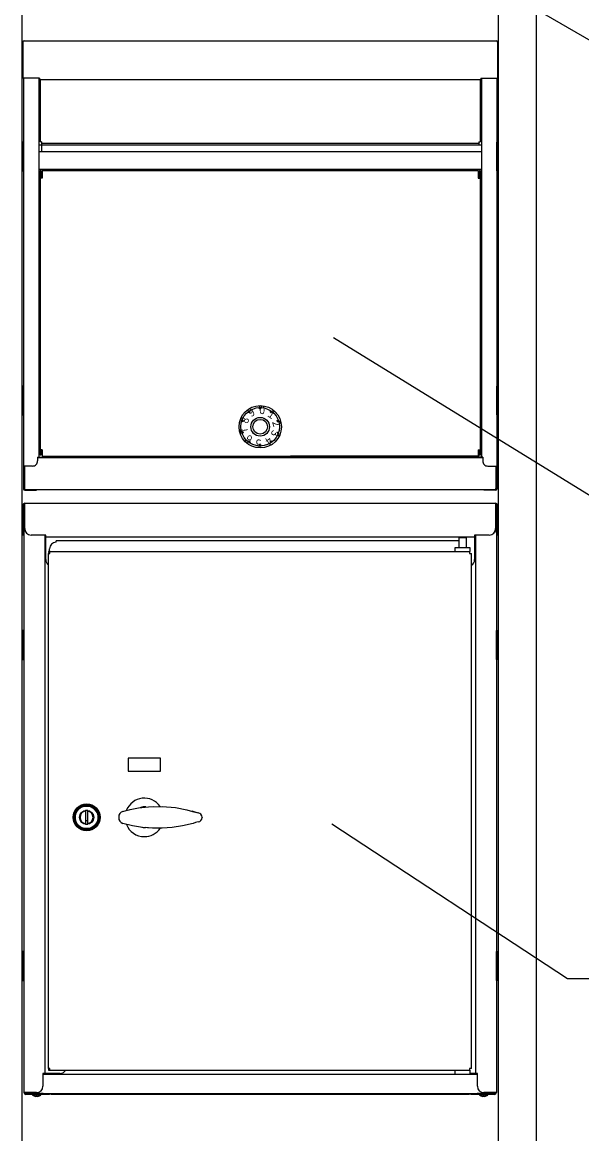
# Model space of a CAD drawing. Units: millimetres, scale not verified. Extents: x -4375 to 4375, y -6500 to 6475.
# Drawn here: x -1536 to -1099, y -497 to 369 of the extents above; entities that cross this region are included whole.
import ezdxf
from ezdxf.enums import TextEntityAlignment as Align

# ---------------------------------------------------------------- set-up
doc = ezdxf.new("R2010")
doc.units = ezdxf.units.MM
doc.header["$LTSCALE"] = 30
doc.layers.add('0-2_YKK_A1', color=4, linetype='Continuous')
doc.layers.add('0-3_YKK_D', color=6, linetype='Continuous')
doc.styles.add('ＭＳ ゴシック', font='')
doc.styles.get('ＭＳ ゴシック').set_extended_font_data('MS Gothic')

msp = doc.modelspace()

# ---------------------------------------------------------------- linework, layer by layer
at = {"layer": '0-2_YKK_A1'}
for p, q in [((-1535.5, -750.5), (-1535.5, 644.5)), ((-1164.5, 644.5), (-1164.5, -750.5)), ((-1134.5, -750.5), (-1134.5, 644.5)), ((-1534.97, 353.5), (-1534.97, 325.5)), ((-1534.03, 354.5), (-1165.97, 354.5)), ((-1164.97, 353.5), (-1164.97, 325.5)), ((-1522.07, 325.5), (-1534.97, 325.5)), ((-1534.47, 325.5), (-1534.47, 5.5)), ((-1522.47, 325.5), (-1522.47, 30.4)), ((-1522.07, 325.5), (-1522.07, 324.5)), ((-1522.07, 324.5), (-1177.87, 324.5)), ((-1521.47, 324.5), (-1521.47, 276)), ((-1178.47, 324.5), (-1178.47, 276)), ((-1177.87, 325.5), (-1177.87, 324.5)), ((-1177.87, 325.5), (-1164.97, 325.5)), ((-1177.47, 325.5), (-1177.47, 30.4)), ((-1165.47, 325.5), (-1165.47, 5.5)), ((-1535.45, 269.75), (-1534.45, 269.75)), ((-1522.47, 273.56), (-1177.47, 273.56)), ((-1522.47, 268.5), (-1177.47, 268.5)), ((-1520.47, 276), (-1521.47, 276)), ((-1520.47, 276), (-1520.47, 269)), ((-1520.47, 275), (-1179.47, 275)), ((-1179.47, 276), (-1178.47, 276)), ((-1179.47, 276), (-1179.47, 273.56)), ((-1164.5, 269.75), (-1165.5, 269.75)), ((-1535.45, 259.25), (-1534.45, 259.25)), ((-1522.47, 254.5), (-1177.47, 254.5)), ((-1521.47, 252.5), (-1522.47, 252.5)), ((-1520.87, 253.5), (-1521.47, 253.5)), ((-1521.47, 253.5), (-1521.47, 32)), ((-1520.87, 253.5), (-1520.87, 247.5)), ((-1519.97, 253.5), (-1179.97, 253.5)), ((-1519.97, 253.5), (-1519.97, 247.5)), ((-1179.97, 253.5), (-1179.97, 247.5)), ((-1179.07, 253.5), (-1178.47, 253.5)), ((-1179.07, 253.5), (-1179.07, 247.5)), ((-1178.47, 253.5), (-1178.47, 32)), ((-1178.47, 252.5), (-1177.47, 252.5)), ((-1164.5, 259.25), (-1165.5, 259.25)), ((-1519.97, 247.5), (-1521.47, 247.5)), ((-1179.97, 247.5), (-1178.47, 247.5)), ((-1535.45, 79.75), (-1534.45, 79.75)), ((-1164.5, 79.75), (-1165.5, 79.75)), ((-1350.72, 70.48), (-1350.72, 68.98)), ((-1349.22, 70.48), (-1349.22, 68.98)), ((-1535.45, 69.25), (-1534.45, 69.25)), ((-1358.61, 65.03), (-1359.19, 65.83)), ((-1359.18, 65.83), (-1359.18, 65.84)), ((-1359.1, 65.71), (-1359.07, 65.93)), ((-1359.02, 65.6), (-1358.95, 66.02)), ((-1358.93, 65.48), (-1358.84, 66.1)), ((-1358.85, 65.37), (-1358.72, 66.19)), ((-1358.77, 65.25), (-1358.61, 66.27)), ((-1358.69, 65.14), (-1358.49, 66.35)), ((-1357.8, 65.62), (-1358.61, 65.03)), ((-1358.6, 65.04), (-1358.38, 66.42)), ((-1358.49, 65.12), (-1358.3, 66.31)), ((-1357.8, 65.62), (-1358.38, 66.42)), ((-1358.37, 65.2), (-1358.21, 66.19)), ((-1358.26, 65.29), (-1358.13, 66.08)), ((-1358.14, 65.37), (-1358.05, 65.96)), ((-1358.03, 65.45), (-1357.97, 65.85)), ((-1357.91, 65.54), (-1357.88, 65.73)), ((-1350.47, 68.7), (-1350.17, 69)), ((-1350.47, 68.84), (-1350.32, 69)), ((-1350.47, 68.13), (-1349.61, 69)), ((-1350.47, 68.27), (-1349.75, 69)), ((-1350.47, 68.56), (-1350.03, 69)), ((-1350.47, 68.41), (-1349.89, 69)), ((-1350.47, 68.13), (-1349.61, 69)), ((-1350.47, 68.27), (-1349.75, 69)), ((-1350.47, 68.56), (-1350.03, 69)), ((-1350.47, 68.7), (-1350.17, 69)), ((-1350.47, 68.41), (-1349.89, 69)), ((-1350.47, 68.84), (-1350.32, 69)), ((-1350.47, 68.98), (-1350.46, 68.99)), ((-1350.47, 68), (-1350.47, 68.99)), ((-1350.47, 68.98), (-1350.46, 68.99)), ((-1350.47, 68), (-1350.47, 68.99)), ((-1349.47, 68), (-1350.47, 68)), ((-1349.47, 68), (-1350.47, 68)), ((-1350.46, 68), (-1349.47, 68.99)), ((-1350.46, 68), (-1349.47, 68.99)), ((-1350.32, 68), (-1349.47, 68.85)), ((-1350.32, 68), (-1349.47, 68.85)), ((-1350.18, 68), (-1349.47, 68.71)), ((-1350.18, 68), (-1349.47, 68.71)), ((-1350.04, 68), (-1349.47, 68.57)), ((-1350.04, 68), (-1349.47, 68.57)), ((-1349.9, 68), (-1349.47, 68.42)), ((-1349.9, 68), (-1349.47, 68.42)), ((-1349.76, 68), (-1349.47, 68.28)), ((-1349.76, 68), (-1349.47, 68.28)), ((-1349.62, 68), (-1349.47, 68.14)), ((-1349.62, 68), (-1349.47, 68.14)), ((-1349.47, 68), (-1349.47, 68.99)), ((-1349.47, 68), (-1349.47, 68.99)), ((-1342.15, 65.62), (-1341.57, 66.42)), ((-1341.34, 65.03), (-1342.15, 65.62)), ((-1342.14, 65.61), (-1340.76, 65.83)), ((-1342.07, 65.73), (-1340.87, 65.92)), ((-1342.03, 65.53), (-1340.84, 65.72)), ((-1341.99, 65.84), (-1340.98, 66)), ((-1341.91, 65.96), (-1341.09, 66.08)), ((-1341.91, 65.45), (-1340.93, 65.6)), ((-1341.82, 66.07), (-1341.2, 66.17)), ((-1341.8, 65.36), (-1341.01, 65.49)), ((-1341.74, 66.18), (-1341.32, 66.25)), ((-1341.68, 65.28), (-1341.09, 65.38)), ((-1341.66, 66.3), (-1341.44, 66.33)), ((-1341.57, 66.41), (-1341.56, 66.42)), ((-1341.57, 65.2), (-1341.17, 65.26)), ((-1341.46, 65.12), (-1341.26, 65.15)), ((-1341.34, 65.03), (-1340.76, 65.83)), ((-1164.5, 69.25), (-1165.5, 69.25)), ((-1363.44, 57.85), (-1364.39, 58.16)), ((-1364.38, 58.15), (-1364.38, 58.17)), ((-1364.24, 58.11), (-1364.34, 58.31)), ((-1364.11, 58.07), (-1364.3, 58.45)), ((-1363.97, 58.02), (-1364.26, 58.58)), ((-1363.84, 57.98), (-1364.21, 58.72)), ((-1363.7, 57.94), (-1364.17, 58.85)), ((-1363.57, 57.89), (-1364.12, 58.98)), ((-1363.44, 57.86), (-1364.08, 59.11)), ((-1363.14, 58.8), (-1364.08, 59.11)), ((-1363.4, 57.99), (-1363.94, 59.06)), ((-1363.35, 58.13), (-1363.81, 59.02)), ((-1363.31, 58.26), (-1363.67, 58.98)), ((-1363.27, 58.4), (-1363.54, 58.93)), ((-1363.14, 58.8), (-1363.44, 57.85)), ((-1363.22, 58.53), (-1363.4, 58.89)), ((-1363.18, 58.67), (-1363.27, 58.85)), ((-1336.81, 58.8), (-1335.87, 59.11)), ((-1336.51, 57.85), (-1336.81, 58.8)), ((-1336.81, 58.79), (-1335.56, 58.16)), ((-1336.77, 58.66), (-1335.7, 58.11)), ((-1336.72, 58.52), (-1335.83, 58.07)), ((-1336.69, 58.84), (-1335.6, 58.29)), ((-1336.68, 58.39), (-1335.97, 58.03)), ((-1336.64, 58.25), (-1336.1, 57.98)), ((-1336.59, 58.12), (-1336.24, 57.94)), ((-1336.56, 58.89), (-1335.64, 58.42)), ((-1336.55, 57.99), (-1336.37, 57.89)), ((-1336.51, 57.85), (-1335.56, 58.16)), ((-1336.42, 58.93), (-1335.68, 58.55)), ((-1336.29, 58.97), (-1335.73, 58.69)), ((-1336.15, 59.02), (-1335.77, 58.82)), ((-1336.02, 59.06), (-1335.82, 58.96)), ((-1335.88, 59.1), (-1335.87, 59.1)), ((-1363.44, 50.15), (-1364.39, 49.84)), ((-1363.14, 49.21), (-1364.39, 49.84)), ((-1363.26, 49.16), (-1364.35, 49.71)), ((-1363.39, 49.11), (-1364.31, 49.58)), ((-1363.53, 49.07), (-1364.27, 49.45)), ((-1363.18, 49.34), (-1364.25, 49.89)), ((-1363.66, 49.03), (-1364.22, 49.31)), ((-1363.8, 48.98), (-1364.18, 49.18)), ((-1363.93, 48.94), (-1364.13, 49.04)), ((-1363.23, 49.48), (-1364.12, 49.93)), ((-1363.14, 49.2), (-1364.08, 48.89)), ((-1364.07, 48.9), (-1364.08, 48.9)), ((-1363.27, 49.61), (-1363.98, 49.97)), ((-1363.31, 49.75), (-1363.85, 50.02)), ((-1363.36, 49.88), (-1363.71, 50.06)), ((-1363.4, 50.01), (-1363.58, 50.11)), ((-1363.44, 50.15), (-1363.14, 49.2)), ((-1336.81, 49.2), (-1336.51, 50.15)), ((-1336.81, 49.2), (-1335.87, 48.89)), ((-1336.77, 49.33), (-1336.68, 49.15)), ((-1336.73, 49.47), (-1336.55, 49.11)), ((-1336.68, 49.6), (-1336.41, 49.07)), ((-1336.64, 49.74), (-1336.28, 49.02)), ((-1336.6, 49.87), (-1336.14, 48.98)), ((-1336.55, 50.01), (-1336.01, 48.94)), ((-1336.51, 50.15), (-1335.56, 49.84)), ((-1336.51, 50.14), (-1335.87, 48.89)), ((-1336.38, 50.11), (-1335.83, 49.02)), ((-1336.25, 50.06), (-1335.78, 49.15)), ((-1336.11, 50.02), (-1335.74, 49.28)), ((-1335.98, 49.98), (-1335.69, 49.42)), ((-1335.84, 49.93), (-1335.65, 49.55)), ((-1335.71, 49.89), (-1335.61, 49.69)), ((-1335.57, 49.85), (-1335.57, 49.83)), ((-1519.97, 36), (-1521.47, 36)), ((-1520.87, 36), (-1520.87, 32)), ((-1519.97, 36), (-1519.97, 31)), ((-1358.61, 42.97), (-1359.19, 42.17)), ((-1357.81, 42.39), (-1359.19, 42.17)), ((-1357.92, 42.47), (-1359.11, 42.28)), ((-1357.88, 42.27), (-1359.08, 42.08)), ((-1358.04, 42.55), (-1359.02, 42.4)), ((-1357.96, 42.16), (-1358.97, 42)), ((-1358.15, 42.64), (-1358.94, 42.51)), ((-1358.26, 42.72), (-1358.86, 42.62)), ((-1358.04, 42.04), (-1358.86, 41.92)), ((-1358.38, 42.8), (-1358.77, 42.74)), ((-1358.13, 41.93), (-1358.75, 41.83)), ((-1358.49, 42.88), (-1358.69, 42.85)), ((-1358.21, 41.82), (-1358.63, 41.75)), ((-1358.61, 42.97), (-1357.8, 42.38)), ((-1358.29, 41.7), (-1358.51, 41.67)), ((-1358.38, 41.59), (-1358.39, 41.58)), ((-1357.8, 42.38), (-1358.38, 41.58)), ((-1350.33, 40), (-1350.47, 39.86)), ((-1349.91, 40), (-1350.47, 39.43)), ((-1349.77, 40), (-1350.47, 39.29)), ((-1350.19, 40), (-1350.47, 39.72)), ((-1349.48, 40), (-1350.47, 39.01)), ((-1350.05, 40), (-1350.47, 39.58)), ((-1349.63, 40), (-1350.47, 39.15)), ((-1350.47, 40), (-1350.47, 39.01)), ((-1350.47, 40), (-1349.47, 40)), ((-1349.47, 39.87), (-1350.34, 39)), ((-1349.47, 39.73), (-1350.2, 39)), ((-1349.47, 39.59), (-1350.06, 39)), ((-1349.47, 39.44), (-1349.92, 39)), ((-1349.47, 39.3), (-1349.78, 39)), ((-1349.47, 39.16), (-1349.63, 39)), ((-1349.47, 39.02), (-1349.49, 39.01)), ((-1349.47, 40), (-1349.47, 39.01)), ((-1342.15, 42.38), (-1341.34, 42.97)), ((-1342.15, 42.38), (-1341.57, 41.58)), ((-1342.04, 42.46), (-1342.07, 42.27)), ((-1341.92, 42.55), (-1341.98, 42.15)), ((-1341.81, 42.63), (-1341.9, 42.04)), ((-1341.69, 42.71), (-1341.82, 41.92)), ((-1341.58, 42.8), (-1341.73, 41.81)), ((-1341.46, 42.88), (-1341.65, 41.69)), ((-1341.35, 42.96), (-1341.57, 41.58)), ((-1341.26, 42.86), (-1341.46, 41.65)), ((-1341.34, 42.97), (-1340.76, 42.17)), ((-1341.18, 42.75), (-1341.34, 41.73)), ((-1341.1, 42.63), (-1341.23, 41.81)), ((-1341.01, 42.52), (-1341.11, 41.9)), ((-1340.93, 42.4), (-1341, 41.98)), ((-1340.85, 42.29), (-1340.88, 42.07)), ((-1340.77, 42.17), (-1340.77, 42.16)), ((-1179.97, 36), (-1179.97, 31)), ((-1179.97, 36), (-1178.47, 36)), ((-1179.07, 36), (-1179.07, 32)), ((-1523.47, 30.4), (-1515.47, 30.4)), ((-1523.47, 30.4), (-1523.47, 27.4)), ((-1523.47, 30), (-1176.47, 30)), ((-1520.87, 32), (-1521.47, 32)), ((-1519.97, 31), (-1179.97, 31)), ((-1515.47, 31), (-1515.47, 30.4)), ((-1179.97, 31), (-1326.38, 31)), ((-1184.47, 31), (-1184.47, 30.4)), ((-1176.47, 30.4), (-1184.47, 30.4)), ((-1179.07, 32), (-1178.47, 32)), ((-1176.47, 30.4), (-1176.47, 27.4)), ((-1527.47, 23.4), (-1534.47, 23.4)), ((-1533.97, 23.4), (-1533.97, 5.5)), ((-1533.77, 23.4), (-1533.77, 6)), ((-1172.47, 23.4), (-1165.47, 23.4)), ((-1166.17, 23.4), (-1166.17, 6)), ((-1165.97, 23.4), (-1165.97, 5.5)), ((-1166.47, 5), (-1533.47, 5)), ((-1533.47, 4.5), (-1524.47, 4.5)), ((-1524.47, 4.5), (-1524.47, 5)), ((-1175.47, 4.5), (-1175.47, 5)), ((-1166.47, 4.5), (-1175.47, 4.5)), ((-1534.97, -6.9), (-1534.97, -25.5)), ((-1534.17, -6.9), (-1534.17, -25.5)), ((-1533.64, -6.3), (-1533.59, -6.3)), ((-1533.57, -6.9), (-1533.57, -5.5)), ((-1533.57, -25.3), (-1533.57, -6.9)), ((-1166.37, -6.9), (-1166.37, -25.3)), ((-1166.36, -6.3), (-1166.31, -6.3)), ((-1165.77, -25.5), (-1165.77, -6.9)), ((-1164.97, -25.5), (-1164.97, -6.9)), ((-1535.02, -10.5), (-1534.97, -10.5)), ((-1535.02, -11.5), (-1535.02, -10.5)), ((-1535.02, -25.5), (-1534.97, -25.5)), ((-1534.17, -25.5), (-1534.17, -28.63)), ((-1165.77, -28.63), (-1165.77, -25.5)), ((-1164.97, -25.5), (-1164.97, -30.5)), ((-1534.17, -28.63), (-1534.17, -464.6)), ((-1517.17, -31.7), (-1182.77, -31.7)), ((-1517.17, -31.7), (-1517.17, -32.3)), ((-1517.17, -49.5), (-1517.17, -32.3)), ((-1195.17, -32.2), (-1191.91, -32.2)), ((-1195.17, -32.2), (-1195.17, -40.2)), ((-1193.67, -31.7), (-1193.67, -32.2)), ((-1191.91, -32.2), (-1189.17, -32.2)), ((-1190.67, -32.2), (-1190.67, -31.7)), ((-1189.17, -40.2), (-1189.17, -32.2)), ((-1182.77, -30.3), (-1182.77, -31.7)), ((-1171.37, -30.3), (-1182.77, -30.3)), ((-1182.77, -32.3), (-1182.77, -31.7)), ((-1182.77, -32.3), (-1182.77, -49.5)), ((-1181.97, -30.3), (-1181.97, -449.6)), ((-1165.77, -28.63), (-1165.77, -464.6)), ((-1164.97, -30.5), (-1165.77, -30.5)), ((-1514.12, -42.6), (-1514.12, -41)), ((-1514.12, -42.6), (-1514.12, -43.2)), ((-1513.87, -43.2), (-1186.17, -43.2)), ((-1513.87, -44.6), (-1513.87, -43.2)), ((-1195.17, -34.95), (-1509.12, -34.95)), ((-1509.12, -36), (-1509.12, -34.95)), ((-1198.17, -40.2), (-1198.17, -43.2)), ((-1186.17, -40.2), (-1198.17, -40.2)), ((-1186.67, -43.2), (-1186.67, -44.6)), ((-1186.17, -43.2), (-1186.17, -40.2)), ((-1515.27, -44.6), (-1515.27, -445.8)), ((-1515.27, -44.6), (-1513.87, -44.6)), ((-1513.87, -44), (-1515.12, -44)), ((-1186.67, -44.6), (-1185.27, -44.6)), ((-1185.27, -445.8), (-1185.27, -44.6)), ((-1535.17, -110.75), (-1534.17, -110.75)), ((-1164.77, -110.75), (-1165.77, -110.75)), ((-1535.17, -121.25), (-1534.17, -121.25)), ((-1164.77, -121.25), (-1165.77, -121.25)), ((-1432.99, -241.76), (-1432.99, -241.76)), ((-1486.27, -244.89), (-1486.27, -245.3)), ((-1486.27, -245.3), (-1486.27, -255.1)), ((-1484.27, -245.3), (-1484.27, -244.89)), ((-1484.27, -255.1), (-1484.27, -245.3)), ((-1460.27, -250.08), (-1460.27, -250.32)), ((-1451, -243.99), (-1451, -243.99)), ((-1395.27, -250.14), (-1395.27, -250.26)), ((-1395.27, -250.14), (-1395.27, -250.14)), ((-1395.27, -250.26), (-1395.27, -250.26)), ((-1484.27, -252.79), (-1486.27, -252.79)), ((-1486.27, -255.1), (-1486.27, -255.51)), ((-1484.27, -255.51), (-1484.27, -255.1)), ((-1479.27, -258.2), (-1479.34, -258.26)), ((-1479.34, -258.25), (-1479.34, -258.26)), ((-1477.21, -256.14), (-1477.28, -256.2)), ((-1477.21, -256.14), (-1477.22, -256.13)), ((-1454.9, -255.47), (-1454.9, -255.47)), ((-1437.13, -258.43), (-1439.72, -258.21)), ((-1433, -258.64), (-1433, -258.64)), ((-1415.3, -257.68), (-1415.3, -257.68)), ((-1535.17, -360.75), (-1534.17, -360.75)), ((-1164.77, -360.75), (-1165.77, -360.75)), ((-1535.17, -371.25), (-1534.17, -371.25)), ((-1164.77, -371.25), (-1165.77, -371.25)), ((-1519.37, -449.6), (-1519.37, -459.6)), ((-1517.97, -449.6), (-1517.37, -449.6)), ((-1505.87, -449.6), (-1517.37, -449.6)), ((-1516.97, -450.2), (-1516.97, -449.6)), ((-1513.87, -445.8), (-1515.27, -445.8)), ((-1513.87, -447.2), (-1513.87, -445.8)), ((-1513.87, -447.2), (-1186.67, -447.2)), ((-1511.57, -449.6), (-1511.57, -450.2)), ((-1198.17, -447.2), (-1198.17, -450.2)), ((-1198.17, -447.2), (-1186.17, -447.2)), ((-1185.27, -445.8), (-1186.67, -445.8)), ((-1186.67, -445.8), (-1186.67, -447.2)), ((-1186.17, -450.2), (-1186.17, -447.2)), ((-1182.57, -449.6), (-1186.17, -449.6)), ((-1182.97, -449.6), (-1182.97, -450.2)), ((-1182.57, -449.6), (-1181.97, -449.6)), ((-1180.57, -449.6), (-1181.97, -449.6)), ((-1180.57, -459.6), (-1180.57, -449.6)), ((-1519.37, -450.2), (-1197.43, -450.2)), ((-1197.43, -450.2), (-1186.92, -450.2)), ((-1186.92, -450.2), (-1180.57, -450.2)), ((-1532.77, -464.6), (-1534.17, -464.6)), ((-1524.37, -464.6), (-1532.77, -464.6)), ((-1519.17, -465.2), (-1532.77, -465.2)), ((-1519.17, -466), (-1532.77, -466)), ((-1531.57, -465.2), (-1531.57, -464.6)), ((-1527.42, -466), (-1527.42, -466.5)), ((-1520.92, -466.5), (-1527.42, -466.5)), ((-1520.92, -466.5), (-1520.92, -466)), ((-1519.17, -465.2), (-1515.33, -465.2)), ((-1515.33, -465.2), (-1184.62, -465.2)), ((-1512.87, -466), (-1512.87, -465.2)), ((-1507.87, -466), (-1512.87, -466)), ((-1192.07, -466), (-1507.87, -466)), ((-1185.77, -466), (-1185.77, -465.2)), ((-1180.77, -466), (-1185.77, -466)), ((-1184.62, -465.2), (-1180.77, -465.2)), ((-1167.17, -465.2), (-1180.77, -465.2)), ((-1167.17, -466), (-1180.77, -466)), ((-1179.02, -466), (-1179.02, -466.5)), ((-1172.52, -466.5), (-1179.02, -466.5)), ((-1167.17, -464.6), (-1175.57, -464.6)), ((-1172.52, -466.5), (-1172.52, -466)), ((-1168.37, -464.6), (-1168.37, -465.2)), ((-1165.77, -464.6), (-1167.17, -464.6)), ((-1523.46, -467.5), (-1524.89, -467.5)), ((-1175.06, -467.5), (-1176.49, -467.5))]:
    msp.add_line(p, q, dxfattribs=at)
for points in [[(-1534.45, 275.75), (-1535.45, 275.75), (-1535.45, 253.25), (-1534.45, 253.25)], [(-1165.5, 275.75), (-1164.5, 275.75), (-1164.5, 253.25), (-1165.5, 253.25)], [(-1534.45, 85.75), (-1535.45, 85.75), (-1535.45, 63.25), (-1534.45, 63.25)], [(-1165.5, 85.75), (-1164.5, 85.75), (-1164.5, 63.25), (-1165.5, 63.25)], [(-1534.17, -104.75), (-1535.17, -104.75), (-1535.17, -127.25), (-1534.17, -127.25)], [(-1165.77, -104.75), (-1164.77, -104.75), (-1164.77, -127.25), (-1165.77, -127.25)], [(-1427.77, -214.2), (-1427.77, -204.2), (-1452.77, -204.2), (-1452.77, -214.2)], [(-1534.17, -354.75), (-1535.17, -354.75), (-1535.17, -377.25), (-1534.17, -377.25)], [(-1165.77, -354.75), (-1164.77, -354.75), (-1164.77, -377.25), (-1165.77, -377.25)]]:
    msp.add_lwpolyline(points, close=True, dxfattribs=at)
for points in [[(-1533.57, -5.5), (-1166.37, -5.5), (-1166.37, -6.9)], [(-1535.02, -25.5), (-1535.02, -24.5), (-1535.02, -11.5)], [(-1534.17, -30.5), (-1534.97, -30.5), (-1534.97, -25.5)], [(-1517.17, -31.7), (-1517.17, -30.3), (-1528.57, -30.3)], [(-1517.97, -30.3), (-1517.97, -449.6), (-1519.37, -449.6)], [(-1513.87, -43.2), (-1515.12, -43.2), (-1515.12, -44)], [(-1457.06, -245.55), (-1454.55, -244.83), (-1451.99, -244.23), (-1451.36, -244.07), (-1450.08, -243.78), (-1448.8, -243.51), (-1447.51, -243.26), (-1446.22, -243.04), (-1444.93, -242.83), (-1443.63, -242.64), (-1442.33, -242.47), (-1437.1, -241.97), (-1426.49, -241.74), (-1415.93, -242.63), (-1407.06, -244.3), (-1402.69, -245.59), (-1398.3, -246.67)], [(-1439.72, -242.19), (-1437.13, -241.97), (-1432.99, -241.82)], [(-1403.32, -245.22), (-1400.81, -245.92), (-1398.3, -246.67)], [(-1398.3, -253.73), (-1400.32, -254.25), (-1402.31, -254.91), (-1410.42, -256.83), (-1418.67, -258.12), (-1426.32, -258.65), (-1433.99, -258.61), (-1441.82, -258.06), (-1449.57, -256.89), (-1457.06, -254.85)], [(-1439.48, -258.36), (-1441.13, -258.36), (-1442.27, -258.15)], [(-1513.87, -446.4), (-1515.12, -446.4), (-1515.12, -447.2), (-1513.87, -447.2)], [(-1514.17, -465.2), (-1514.17, -466), (-1519.17, -466)], [(-1187.07, -465.2), (-1187.07, -466), (-1192.07, -466)]]:
    msp.add_lwpolyline(points, dxfattribs=at)
for centre, radius in [((-1349.97, 54), 16.5), ((-1349.97, 54), 15), ((-1349.97, 54), 7.25), ((-1349.97, 54), 5.75), ((-1485.27, -250.2), 10.5), ((-1485.27, -250.2), 10), ((-1485.27, -250.2), 9.5), ((-1485.27, -250.2), 9), ((-1485.27, -250.2), 8.8), ((-1485.27, -250.2), 5.5)]:
    msp.add_circle(centre, radius, dxfattribs=at)
for centre, radius, start, end in [((-1533.98, 353.5), 1, 90, 180), ((-1165.97, 353.5), 1, 0, 90), ((-1527.48, 27.4), 4, 270, 0.00001), ((-1172.47, 27.4), 4, 179.99999, 270), ((-1533.47, 5.5), 1, 180, 270), ((-1533.47, 5.5), 0.5, 180, 270), ((-1532.77, 6), 1, 180, 270), ((-1167.17, 6), 1, 270, 0), ((-1166.47, 5.5), 1, 270, 0), ((-1166.47, 5.5), 0.5, 270, 0), ((-1533.57, -6.9), 1.4, 90, 180), ((-1533.57, -6.9), 0.6, 96.31776, 180), ((-1166.37, -6.9), 1.4, 0, 90), ((-1166.37, -6.9), 0.6, 0, 83.68224), ((-1528.57, -25.3), 5, 180, 270), ((-1171.37, -25.3), 5, 270, 0), ((-1509.12, -41), 5, 90, 180), ((-1512.17, -49.5), 5, 180, 231.68393), ((-1187.77, -49.5), 5, 300.00003, 0), ((-1440.27, -250.2), 15, 34.69511, 158.28161), ((-1440.27, -250.2), 8.2, 81.52373, 110.30009), ((-1485.27, -250.2), 5, 101.53696, 258.46304), ((-1485.27, -250.2), 5.4, 79.32807, 100.67193), ((-1485.27, -250.2), 5, 281.53696, 78.46304), ((-1455.47, -250.08), 4.8, 109.32828, 180.00027), ((-1455.47, -250.32), 4.8, 179.99981, 250.67163), ((-1398.77, -250.14), 3.5, 0.00008, 82.20993), ((-1398.77, -250.26), 3.5, 277.78984, 0.00026), ((-1398.77, -250.26), 3.5, 277.78326, 359.99987), ((-1485.27, -250.2), 5.4, 259.32807, 280.67193), ((-1440.27, -250.2), 15, 201.26573, 270), ((-1440.27, -250.2), 15, 270, 325.15934), ((-1505.87, -444.6), 5, 270, 328.66775), ((-1194.07, -444.6), 5, 211.33225, 214.91521), ((-1532.77, -464.6), 1.4, 180, 270), ((-1532.77, -464.6), 0.6, 180, 270), ((-1531.57, -463.8), 1.4, 214.8499, 270), ((-1524.17, -461.98), 5.57, 234.29788, 262.5783), ((-1524.37, -459.6), 5, 270, 0), ((-1524.17, -461.98), 5.57, 277.4217, 305.70212), ((-1175.57, -459.6), 5, 180, 270), ((-1175.77, -461.98), 5.57, 234.29788, 262.5783), ((-1175.77, -461.98), 5.57, 277.4217, 305.70212), ((-1168.37, -463.8), 1.4, 270, 325.1501), ((-1167.17, -464.6), 1.4, 270, 0), ((-1167.17, -464.6), 0.6, 270, 0)]:
    msp.add_arc(centre, radius, start, end, dxfattribs=at)
at = {"layer": '0-3_YKK_D'}
for points in [[(-1408.64, 537.27), (-1044.79, 327.19), (373.14, 327.19)], [(-1292.81, 123.55), (-1054.76, -22.81), (-456.55, -22.81)], [(-1294.1, -255.12), (-1110.49, -375.64), (-235.38, -375.64)]]:
    msp.add_lwpolyline(points, dxfattribs=at)

# ---------------------------------------------------------------- texts
at = {"layer": '0-2_YKK_A1', "style": 'ＭＳ ゴシック', "width": 0.8}
msp.add_text('０', height=6.23, dxfattribs=at).set_placement((-1351.92, 62.01), align=Align.BOTTOM_LEFT)
for s, rotation, p in [('８', 72, (-1358.29, 54.24)), ('９', 36, (-1356.8, 59.06)), ('１', 324, (-1346.7, 61.65)), ('７', 108, (-1356.9, 49.36)), ('２', 288, (-1343, 58.42)), ('６', 144, (-1353.13, 46.37)), ('５', 180, (-1347.8, 45.99)), ('４', 216, (-1343.39, 49.09)), ('３', 252, (-1341.89, 53.58))]:
    msp.add_text(s, height=6.23, rotation=rotation, dxfattribs=at).set_placement(p, align=Align.BOTTOM_LEFT)

doc.saveas('drawing.dxf')
